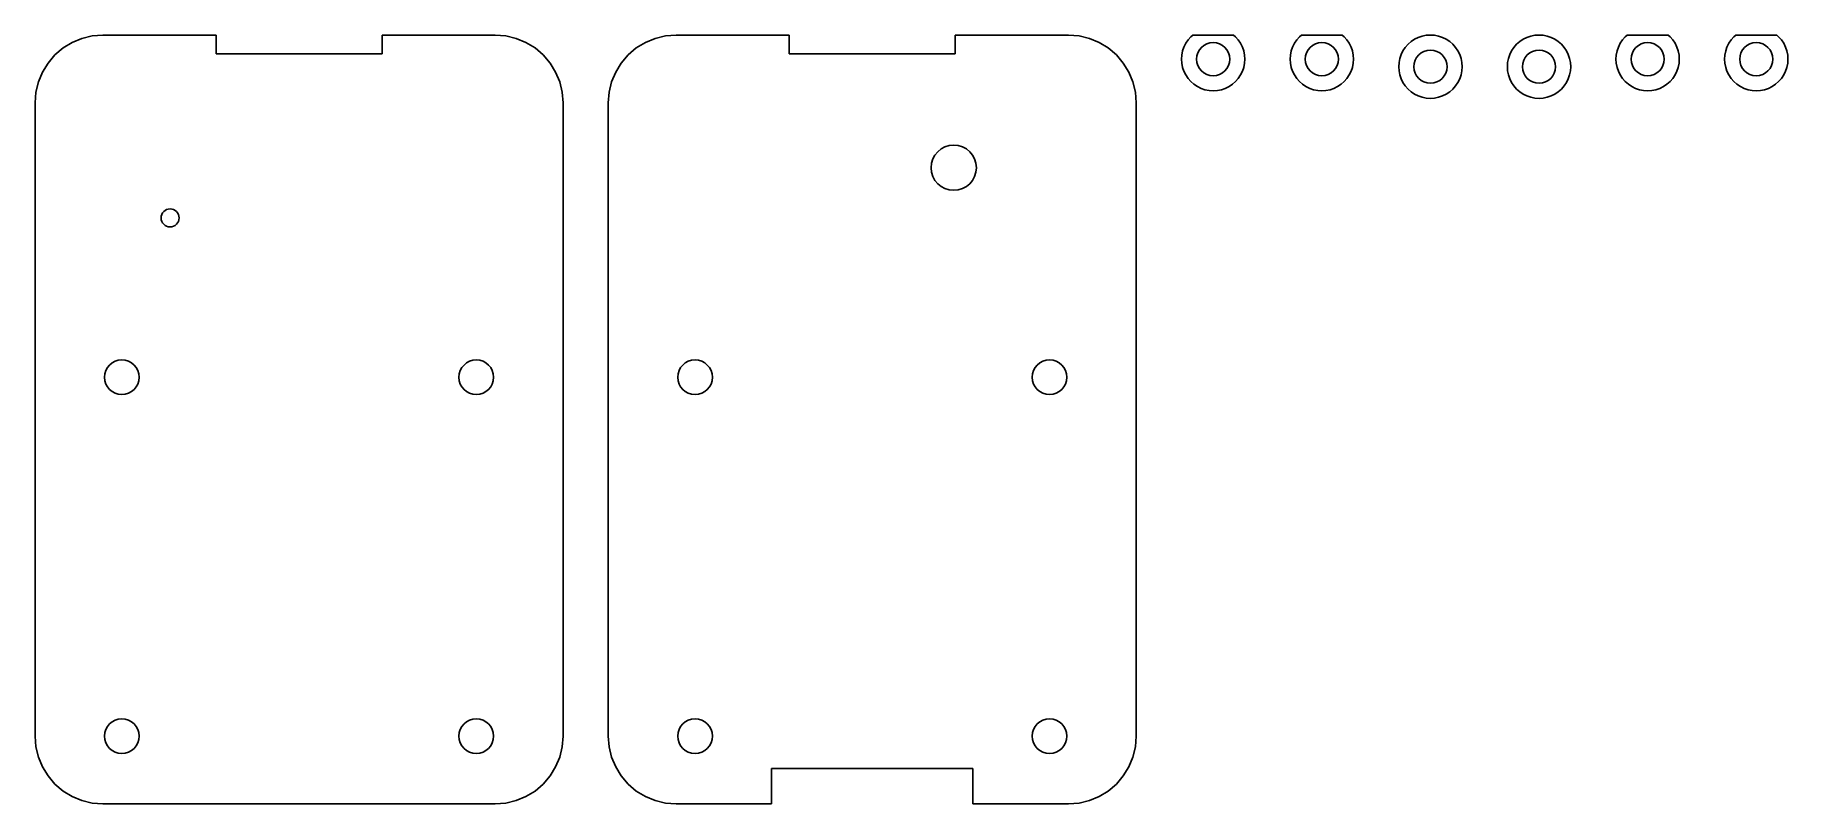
# Model space of a CAD drawing. Header units: metres. Extents: x 3 to 119, y -54 to -3.
import ezdxf

# ---------------------------------------------------------------- set-up
doc = ezdxf.new("R2010")
doc.units = ezdxf.units.M

msp = doc.modelspace()

# ---------------------------------------------------------------- linework, layer by layer
at = {"layer": 'CUT'}
for p, q in [((5.457, -3.49), (6.109, -3.22)), ((6.109, -3.22), (6.796, -3.055)), ((6.796, -3.055), (7.5, -3)), ((7.5, -3), (15, -3)), ((15, -3), (15, -4.25)), ((26, -4.25), (26, -3)), ((26, -3), (33.5, -3)), ((33.5, -3), (34.204, -3.055)), ((34.204, -3.055), (34.891, -3.22)), ((34.891, -3.22), (35.543, -3.49)), ((43.457, -3.49), (44.109, -3.22)), ((44.109, -3.22), (44.796, -3.055)), ((44.796, -3.055), (45.5, -3)), ((45.5, -3), (53, -3)), ((53, -3), (53, -4.25)), ((64, -4.25), (64, -3)), ((64, -3), (71.5, -3)), ((71.5, -3), (72.204, -3.055)), ((72.204, -3.055), (72.891, -3.22)), ((72.891, -3.22), (73.543, -3.49)), ((79.281, -3.55), (79.434, -3.322)), ((79.434, -3.322), (79.615, -3.115)), ((79.615, -3.115), (79.746, -3)), ((79.746, -3), (82.454, -3)), ((82.454, -3), (82.585, -3.115)), ((82.585, -3.115), (82.766, -3.322)), ((82.766, -3.322), (82.919, -3.55)), ((86.481, -3.55), (86.634, -3.322)), ((86.634, -3.322), (86.815, -3.115)), ((86.815, -3.115), (86.946, -3)), ((86.946, -3), (89.654, -3)), ((89.654, -3), (89.785, -3.115)), ((89.785, -3.115), (89.966, -3.322)), ((89.966, -3.322), (90.119, -3.55)), ((94.015, -3.615), (94.222, -3.434)), ((94.222, -3.434), (94.45, -3.281)), ((94.45, -3.281), (94.696, -3.16)), ((94.696, -3.16), (94.956, -3.072)), ((94.956, -3.072), (95.226, -3.018)), ((95.226, -3.018), (95.5, -3)), ((95.5, -3), (95.774, -3.018)), ((95.774, -3.018), (96.044, -3.072)), ((96.044, -3.072), (96.304, -3.16)), ((96.304, -3.16), (96.55, -3.281)), ((96.55, -3.281), (96.778, -3.434)), ((96.778, -3.434), (96.985, -3.615)), ((101.215, -3.615), (101.422, -3.434)), ((101.422, -3.434), (101.65, -3.281)), ((101.65, -3.281), (101.896, -3.16)), ((101.896, -3.16), (102.156, -3.072)), ((102.156, -3.072), (102.426, -3.018)), ((102.426, -3.018), (102.7, -3)), ((102.7, -3), (102.974, -3.018)), ((102.974, -3.018), (103.244, -3.072)), ((103.244, -3.072), (103.504, -3.16)), ((103.504, -3.16), (103.75, -3.281)), ((103.75, -3.281), (103.978, -3.434)), ((103.978, -3.434), (104.185, -3.615)), ((108.081, -3.55), (108.234, -3.322)), ((108.234, -3.322), (108.415, -3.115)), ((108.415, -3.115), (108.546, -3)), ((108.546, -3), (111.254, -3)), ((111.254, -3), (111.385, -3.115)), ((111.385, -3.115), (111.566, -3.322)), ((111.566, -3.322), (111.719, -3.55)), ((115.281, -3.55), (115.434, -3.322)), ((115.434, -3.322), (115.615, -3.115)), ((115.615, -3.115), (115.746, -3)), ((115.746, -3), (118.454, -3)), ((118.454, -3), (118.585, -3.115)), ((118.585, -3.115), (118.766, -3.322)), ((118.766, -3.322), (118.919, -3.55)), ((3.859, -4.855), (4.318, -4.318)), ((4.318, -4.318), (4.855, -3.859)), ((4.855, -3.859), (5.457, -3.49)), ((15, -4.25), (26, -4.25)), ((35.543, -3.49), (36.145, -3.859)), ((36.145, -3.859), (36.682, -4.318)), ((36.682, -4.318), (37.141, -4.855)), ((41.859, -4.855), (42.318, -4.318)), ((42.318, -4.318), (42.855, -3.859)), ((42.855, -3.859), (43.457, -3.49)), ((53, -4.25), (64, -4.25)), ((73.543, -3.49), (74.145, -3.859)), ((74.145, -3.859), (74.682, -4.318)), ((74.682, -4.318), (75.141, -4.855)), ((79, -4.6), (79.018, -4.326)), ((79.018, -4.874), (79, -4.6)), ((79.018, -4.326), (79.072, -4.056)), ((79.072, -4.056), (79.16, -3.796)), ((79.16, -3.796), (79.281, -3.55)), ((82.919, -3.55), (83.04, -3.796)), ((83.04, -3.796), (83.128, -4.056)), ((83.128, -4.056), (83.182, -4.326)), ((83.182, -4.326), (83.2, -4.6)), ((83.2, -4.6), (83.182, -4.874)), ((86.2, -4.6), (86.218, -4.326)), ((86.218, -4.874), (86.2, -4.6)), ((86.218, -4.326), (86.272, -4.056)), ((86.272, -4.056), (86.36, -3.796)), ((86.36, -3.796), (86.481, -3.55)), ((90.119, -3.55), (90.24, -3.796)), ((90.24, -3.796), (90.328, -4.056)), ((90.328, -4.056), (90.382, -4.326)), ((90.382, -4.326), (90.4, -4.6)), ((90.4, -4.6), (90.382, -4.874)), ((93.418, -4.826), (93.472, -4.556)), ((93.472, -4.556), (93.56, -4.296)), ((93.56, -4.296), (93.681, -4.05)), ((93.681, -4.05), (93.834, -3.822)), ((93.834, -3.822), (94.015, -3.615)), ((96.985, -3.615), (97.166, -3.822)), ((97.166, -3.822), (97.319, -4.05)), ((97.319, -4.05), (97.44, -4.296)), ((97.44, -4.296), (97.528, -4.556)), ((97.528, -4.556), (97.582, -4.826)), ((100.618, -4.826), (100.672, -4.556)), ((100.672, -4.556), (100.76, -4.296)), ((100.76, -4.296), (100.881, -4.05)), ((100.881, -4.05), (101.034, -3.822)), ((101.034, -3.822), (101.215, -3.615)), ((104.185, -3.615), (104.366, -3.822)), ((104.366, -3.822), (104.519, -4.05)), ((104.519, -4.05), (104.64, -4.296)), ((104.64, -4.296), (104.728, -4.556)), ((104.728, -4.556), (104.782, -4.826)), ((107.8, -4.6), (107.818, -4.326)), ((107.818, -4.874), (107.8, -4.6)), ((107.818, -4.326), (107.872, -4.056)), ((107.872, -4.056), (107.96, -3.796)), ((107.96, -3.796), (108.081, -3.55)), ((111.719, -3.55), (111.84, -3.796)), ((111.84, -3.796), (111.928, -4.056)), ((111.928, -4.056), (111.982, -4.326)), ((111.982, -4.326), (112, -4.6)), ((112, -4.6), (111.982, -4.874)), ((115, -4.6), (115.018, -4.326)), ((115.018, -4.874), (115, -4.6)), ((115.018, -4.326), (115.072, -4.056)), ((115.072, -4.056), (115.16, -3.796)), ((115.16, -3.796), (115.281, -3.55)), ((118.919, -3.55), (119.04, -3.796)), ((119.04, -3.796), (119.128, -4.056)), ((119.128, -4.056), (119.182, -4.326)), ((119.182, -4.326), (119.2, -4.6)), ((119.2, -4.6), (119.182, -4.874)), ((3.22, -6.109), (3.49, -5.457)), ((3.49, -5.457), (3.859, -4.855)), ((37.141, -4.855), (37.51, -5.457)), ((37.51, -5.457), (37.78, -6.109)), ((41.22, -6.109), (41.49, -5.457)), ((41.49, -5.457), (41.859, -4.855)), ((75.141, -4.855), (75.51, -5.457)), ((75.51, -5.457), (75.78, -6.109)), ((79.072, -5.144), (79.018, -4.874)), ((79.16, -5.404), (79.072, -5.144)), ((79.281, -5.65), (79.16, -5.404)), ((79.434, -5.878), (79.281, -5.65)), ((82.919, -5.65), (82.766, -5.878)), ((83.04, -5.404), (82.919, -5.65)), ((83.128, -5.144), (83.04, -5.404)), ((83.182, -4.874), (83.128, -5.144)), ((86.272, -5.144), (86.218, -4.874)), ((86.36, -5.404), (86.272, -5.144)), ((86.481, -5.65), (86.36, -5.404)), ((86.634, -5.878), (86.481, -5.65)), ((90.119, -5.65), (89.966, -5.878)), ((90.24, -5.404), (90.119, -5.65)), ((90.328, -5.144), (90.24, -5.404)), ((90.382, -4.874), (90.328, -5.144)), ((93.4, -5.1), (93.418, -4.826)), ((93.418, -5.374), (93.4, -5.1)), ((93.472, -5.644), (93.418, -5.374)), ((93.56, -5.904), (93.472, -5.644)), ((97.528, -5.644), (97.44, -5.904)), ((97.582, -5.374), (97.528, -5.644)), ((97.582, -4.826), (97.6, -5.1)), ((97.6, -5.1), (97.582, -5.374)), ((100.6, -5.1), (100.618, -4.826)), ((100.618, -5.374), (100.6, -5.1)), ((100.672, -5.644), (100.618, -5.374)), ((100.76, -5.904), (100.672, -5.644)), ((104.728, -5.644), (104.64, -5.904)), ((104.782, -5.374), (104.728, -5.644)), ((104.782, -4.826), (104.8, -5.1)), ((104.8, -5.1), (104.782, -5.374)), ((107.872, -5.144), (107.818, -4.874)), ((107.96, -5.404), (107.872, -5.144)), ((108.081, -5.65), (107.96, -5.404)), ((108.234, -5.878), (108.081, -5.65)), ((111.719, -5.65), (111.566, -5.878)), ((111.84, -5.404), (111.719, -5.65)), ((111.928, -5.144), (111.84, -5.404)), ((111.982, -4.874), (111.928, -5.144)), ((115.072, -5.144), (115.018, -4.874)), ((115.16, -5.404), (115.072, -5.144)), ((115.281, -5.65), (115.16, -5.404)), ((115.434, -5.878), (115.281, -5.65)), ((118.919, -5.65), (118.766, -5.878)), ((119.04, -5.404), (118.919, -5.65)), ((119.128, -5.144), (119.04, -5.404)), ((119.182, -4.874), (119.128, -5.144)), ((3, -7.5), (3.055, -6.796)), ((3.055, -6.796), (3.22, -6.109)), ((37.78, -6.109), (37.945, -6.796)), ((37.945, -6.796), (38, -7.5)), ((41, -7.5), (41.055, -6.796)), ((41.055, -6.796), (41.22, -6.109)), ((75.78, -6.109), (75.945, -6.796)), ((75.945, -6.796), (76, -7.5)), ((79.615, -6.085), (79.434, -5.878)), ((79.822, -6.266), (79.615, -6.085)), ((80.05, -6.419), (79.822, -6.266)), ((80.296, -6.54), (80.05, -6.419)), ((80.556, -6.628), (80.296, -6.54)), ((80.826, -6.682), (80.556, -6.628)), ((81.1, -6.7), (80.826, -6.682)), ((81.374, -6.682), (81.1, -6.7)), ((81.644, -6.628), (81.374, -6.682)), ((81.904, -6.54), (81.644, -6.628)), ((82.15, -6.419), (81.904, -6.54)), ((82.378, -6.266), (82.15, -6.419)), ((82.585, -6.085), (82.378, -6.266)), ((82.766, -5.878), (82.585, -6.085)), ((86.815, -6.085), (86.634, -5.878)), ((87.022, -6.266), (86.815, -6.085)), ((87.25, -6.419), (87.022, -6.266)), ((87.496, -6.54), (87.25, -6.419)), ((87.756, -6.628), (87.496, -6.54)), ((88.026, -6.682), (87.756, -6.628)), ((88.3, -6.7), (88.026, -6.682)), ((88.574, -6.682), (88.3, -6.7)), ((88.844, -6.628), (88.574, -6.682)), ((89.104, -6.54), (88.844, -6.628)), ((89.35, -6.419), (89.104, -6.54)), ((89.578, -6.266), (89.35, -6.419)), ((89.785, -6.085), (89.578, -6.266)), ((89.966, -5.878), (89.785, -6.085)), ((93.681, -6.15), (93.56, -5.904)), ((93.834, -6.378), (93.681, -6.15)), ((94.015, -6.585), (93.834, -6.378)), ((94.222, -6.766), (94.015, -6.585)), ((94.45, -6.919), (94.222, -6.766)), ((94.696, -7.04), (94.45, -6.919)), ((96.55, -6.919), (96.304, -7.04)), ((96.778, -6.766), (96.55, -6.919)), ((96.985, -6.585), (96.778, -6.766)), ((97.166, -6.378), (96.985, -6.585)), ((97.319, -6.15), (97.166, -6.378)), ((97.44, -5.904), (97.319, -6.15)), ((100.881, -6.15), (100.76, -5.904)), ((101.034, -6.378), (100.881, -6.15)), ((101.215, -6.585), (101.034, -6.378)), ((101.422, -6.766), (101.215, -6.585)), ((101.65, -6.919), (101.422, -6.766)), ((101.896, -7.04), (101.65, -6.919)), ((103.75, -6.919), (103.504, -7.04)), ((103.978, -6.766), (103.75, -6.919)), ((104.185, -6.585), (103.978, -6.766)), ((104.366, -6.378), (104.185, -6.585)), ((104.519, -6.15), (104.366, -6.378)), ((104.64, -5.904), (104.519, -6.15)), ((108.415, -6.085), (108.234, -5.878)), ((108.622, -6.266), (108.415, -6.085)), ((108.85, -6.419), (108.622, -6.266)), ((109.096, -6.54), (108.85, -6.419)), ((109.356, -6.628), (109.096, -6.54)), ((109.626, -6.682), (109.356, -6.628)), ((109.9, -6.7), (109.626, -6.682)), ((110.174, -6.682), (109.9, -6.7)), ((110.444, -6.628), (110.174, -6.682)), ((110.704, -6.54), (110.444, -6.628)), ((110.95, -6.419), (110.704, -6.54)), ((111.178, -6.266), (110.95, -6.419)), ((111.385, -6.085), (111.178, -6.266)), ((111.566, -5.878), (111.385, -6.085)), ((115.615, -6.085), (115.434, -5.878)), ((115.822, -6.266), (115.615, -6.085)), ((116.05, -6.419), (115.822, -6.266)), ((116.296, -6.54), (116.05, -6.419)), ((116.556, -6.628), (116.296, -6.54)), ((116.826, -6.682), (116.556, -6.628)), ((117.1, -6.7), (116.826, -6.682)), ((117.374, -6.682), (117.1, -6.7)), ((117.644, -6.628), (117.374, -6.682)), ((117.904, -6.54), (117.644, -6.628)), ((118.15, -6.419), (117.904, -6.54)), ((118.378, -6.266), (118.15, -6.419)), ((118.585, -6.085), (118.378, -6.266)), ((118.766, -5.878), (118.585, -6.085)), ((3, -49.5), (3, -7.5)), ((38, -7.5), (38, -49.5)), ((41, -49.5), (41, -7.5)), ((76, -7.5), (76, -49.5)), ((94.956, -7.128), (94.696, -7.04)), ((95.226, -7.182), (94.956, -7.128)), ((95.5, -7.2), (95.226, -7.182)), ((95.774, -7.182), (95.5, -7.2)), ((96.044, -7.128), (95.774, -7.182)), ((96.304, -7.04), (96.044, -7.128)), ((102.156, -7.128), (101.896, -7.04)), ((102.426, -7.182), (102.156, -7.128)), ((102.7, -7.2), (102.426, -7.182)), ((102.974, -7.182), (102.7, -7.2)), ((103.244, -7.128), (102.974, -7.182)), ((103.504, -7.04), (103.244, -7.128)), ((3.055, -50.204), (3, -49.5)), ((38, -49.5), (37.945, -50.204)), ((41.055, -50.204), (41, -49.5)), ((76, -49.5), (75.945, -50.204)), ((3.22, -50.891), (3.055, -50.204)), ((3.49, -51.543), (3.22, -50.891)), ((37.78, -50.891), (37.51, -51.543)), ((37.945, -50.204), (37.78, -50.891)), ((41.22, -50.891), (41.055, -50.204)), ((41.49, -51.543), (41.22, -50.891)), ((75.78, -50.891), (75.51, -51.543)), ((75.945, -50.204), (75.78, -50.891)), ((3.859, -52.145), (3.49, -51.543)), ((4.318, -52.682), (3.859, -52.145)), ((37.141, -52.145), (36.682, -52.682)), ((37.51, -51.543), (37.141, -52.145)), ((41.859, -52.145), (41.49, -51.543)), ((42.318, -52.682), (41.859, -52.145)), ((65.175, -51.65), (51.825, -51.65)), ((51.825, -51.65), (51.825, -54)), ((65.175, -54), (65.175, -51.65)), ((75.141, -52.145), (74.682, -52.682)), ((75.51, -51.543), (75.141, -52.145)), ((4.855, -53.141), (4.318, -52.682)), ((5.457, -53.51), (4.855, -53.141)), ((36.145, -53.141), (35.543, -53.51)), ((36.682, -52.682), (36.145, -53.141)), ((42.855, -53.141), (42.318, -52.682)), ((43.457, -53.51), (42.855, -53.141)), ((74.145, -53.141), (73.543, -53.51)), ((74.682, -52.682), (74.145, -53.141)), ((6.109, -53.78), (5.457, -53.51)), ((6.796, -53.945), (6.109, -53.78)), ((7.5, -54), (6.796, -53.945)), ((33.5, -54), (7.5, -54)), ((34.204, -53.945), (33.5, -54)), ((34.891, -53.78), (34.204, -53.945)), ((35.543, -53.51), (34.891, -53.78)), ((44.109, -53.78), (43.457, -53.51)), ((44.796, -53.945), (44.109, -53.78)), ((45.5, -54), (44.796, -53.945)), ((51.825, -54), (45.5, -54)), ((71.5, -54), (65.175, -54)), ((72.204, -53.945), (71.5, -54)), ((72.891, -53.78), (72.204, -53.945)), ((73.543, -53.51), (72.891, -53.78))]:
    msp.add_line(p, q, dxfattribs=at)
for centre, radius in [((81.1, -4.6), 1.1), ((88.3, -4.6), 1.1), ((95.5, -5.1), 1.1), ((102.7, -5.1), 1.1), ((109.9, -4.6), 1.1), ((117.1, -4.6), 1.1), ((63.9, -11.8), 1.5), ((11.95, -15.13), 0.6), ((8.75, -25.7), 1.15), ((32.25, -25.7), 1.15), ((46.75, -25.7), 1.15), ((70.25, -25.7), 1.15), ((8.75, -49.5), 1.15), ((32.25, -49.5), 1.15), ((46.75, -49.5), 1.15), ((70.25, -49.5), 1.15)]:
    msp.add_circle(centre, radius, dxfattribs=at)

doc.saveas('drawing.dxf')
